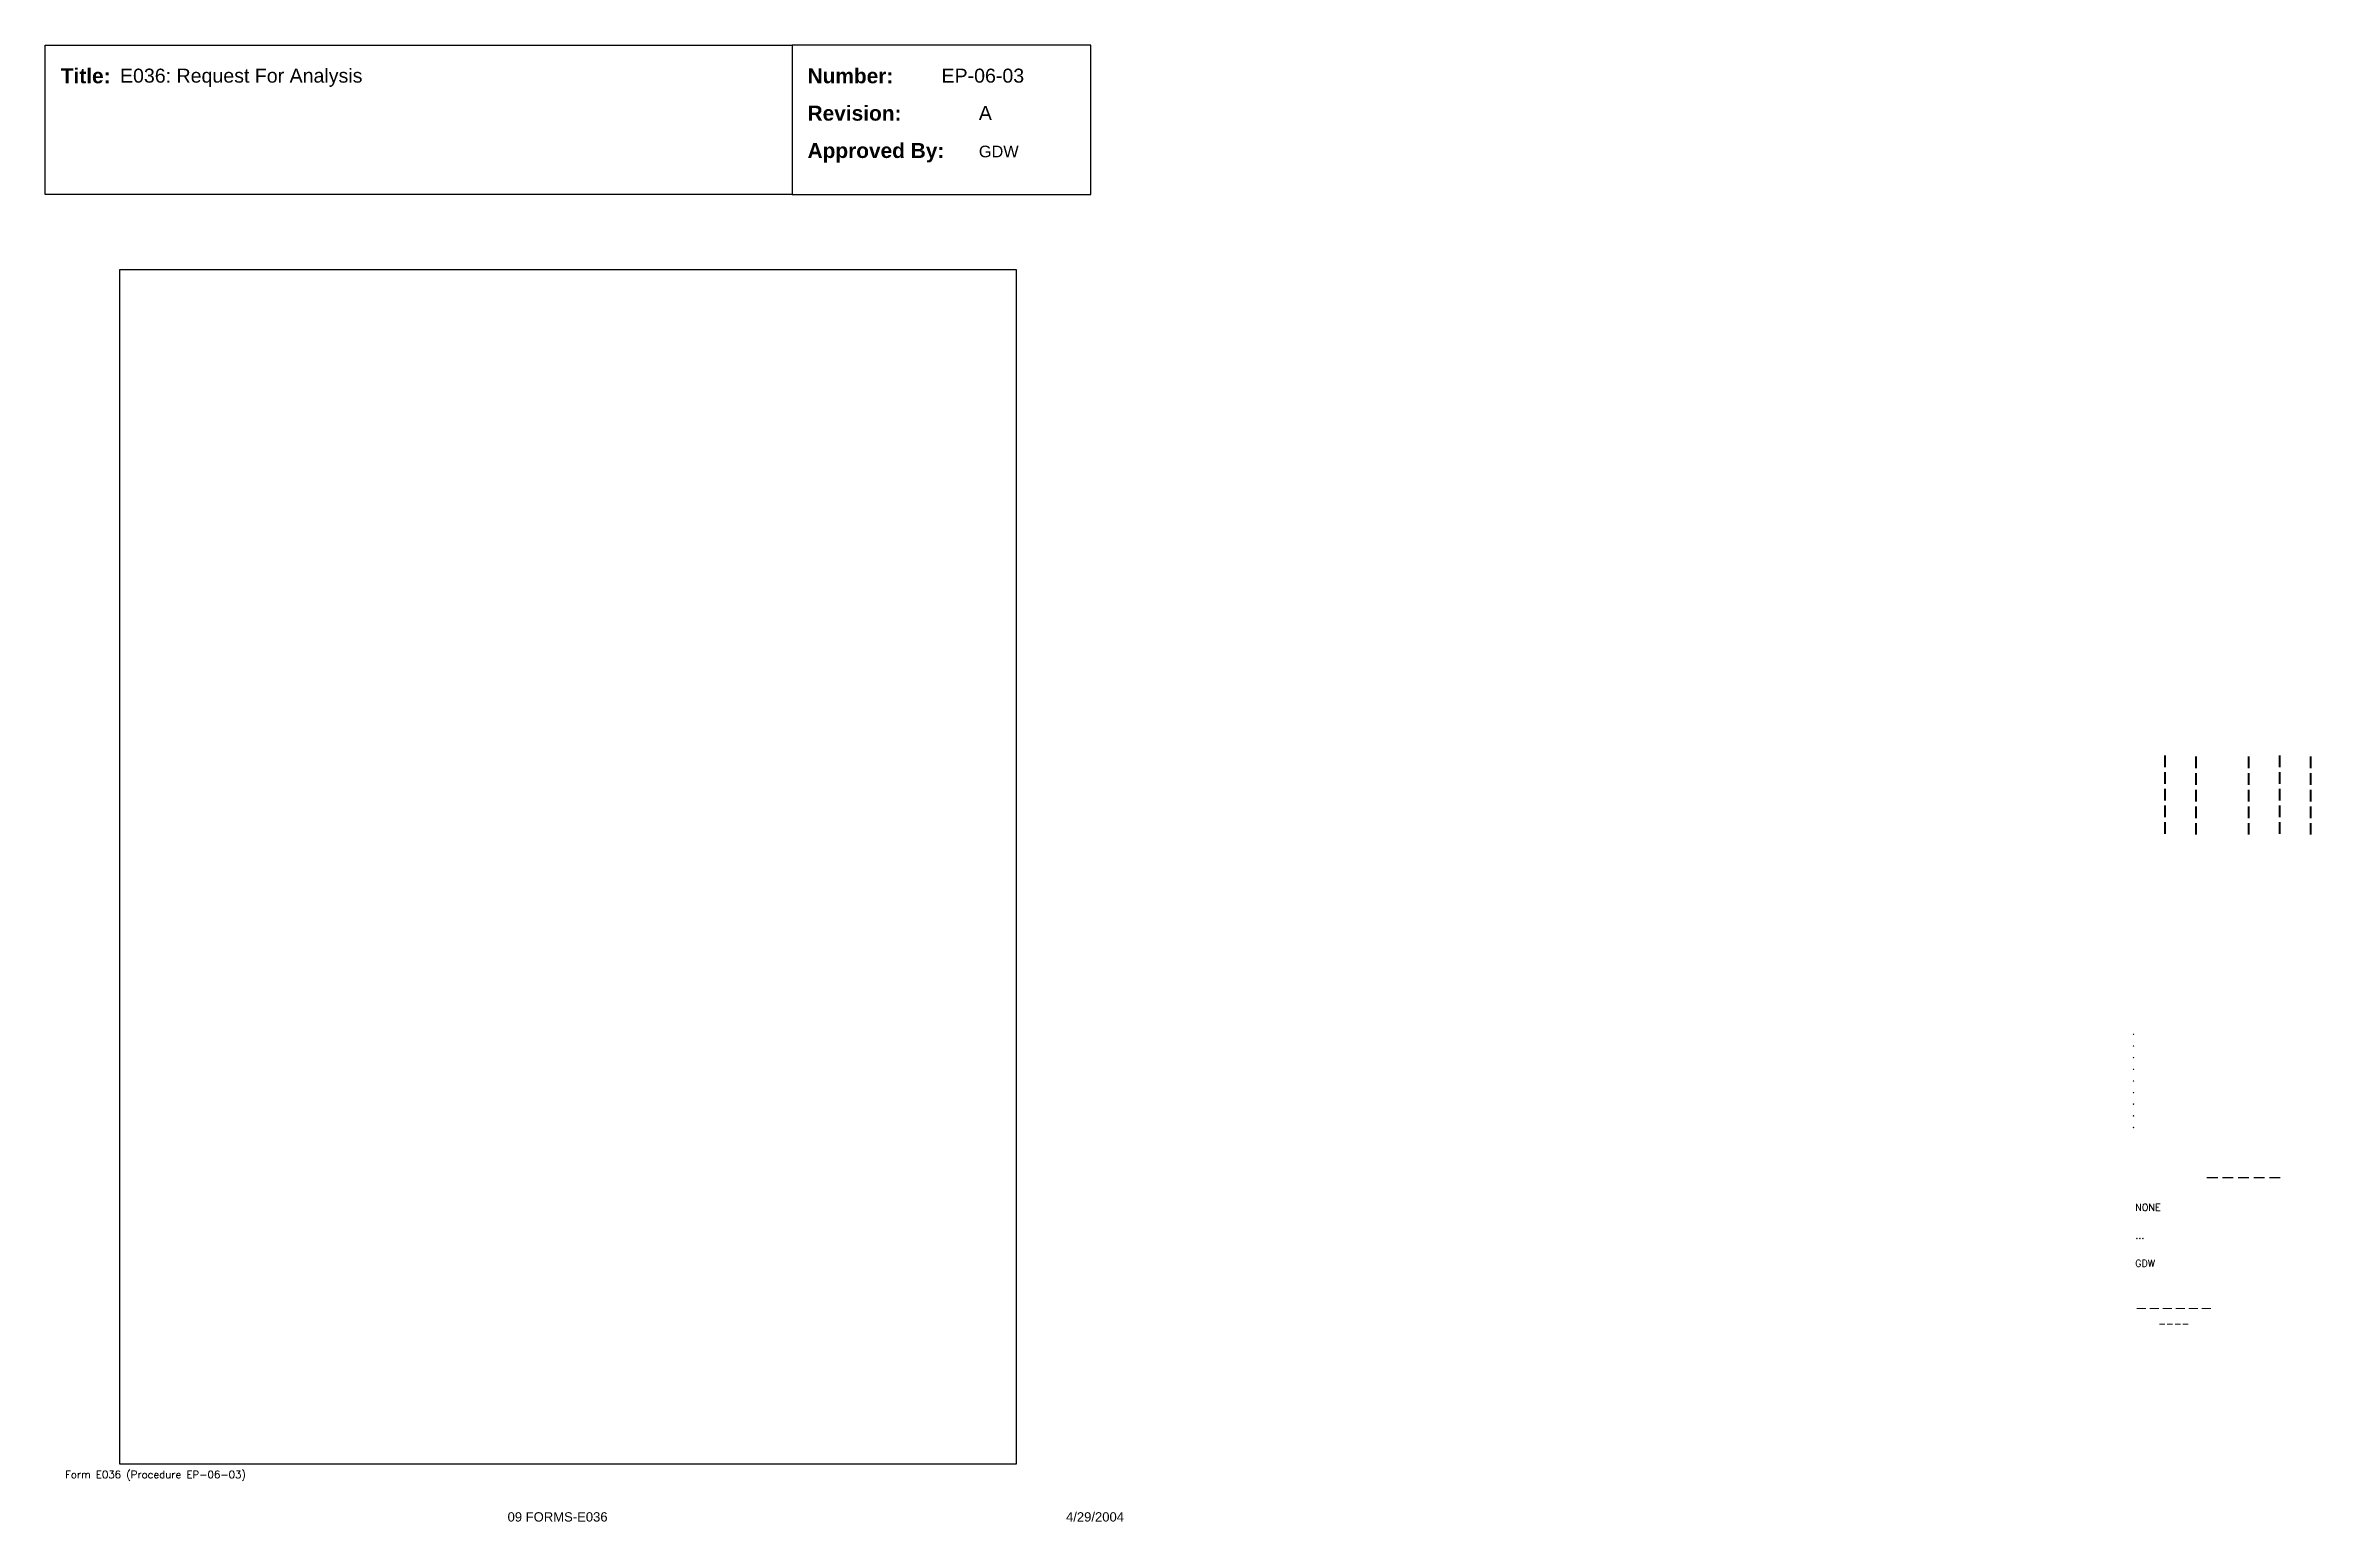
# Paper-space layout 'E036' of a CAD drawing. Header units: inches. Extents: x 0.12 to 3.92, y 0.03 to 2.5.
import ezdxf
from ezdxf.enums import TextEntityAlignment as Align

# ---------------------------------------------------------------- set-up
doc = ezdxf.new("R2010")
doc.units = ezdxf.units.IN
doc.header["$MEASUREMENT"] = 0
doc.layers.add('TitleBlock_Attributes', color=40, linetype='Continuous', plot=False)
doc.layers.add('TitleBlock_Atts_Print', color=1, linetype='Continuous')
doc.styles.get("Standard").update_dxf_attribs({"font": 'simplex.shx'})
doc.styles.add('style1', font='ARIAL.TTF')
doc.styles.add('styleAtt', font='ARIAL.TTF')
doc.styles.add('TBBIGTEXT', font='complex.shx')
picture_1 = doc.add_image_def('image36.jpg', size_in_pixel=(960, 1280))

# ---------------------------------------------------------------- blocks, each defined once
blk = doc.blocks.new('Test1')
at = {"layer": 'TitleBlock_Attributes', "style": 'TBBIGTEXT', "width": 0.8}
for tag, p, height in [('SideLine1', (29.492, 9.408), 0.25), ('SideLine2', (29.906, 9.396), 0.25), ('SideLine3', (30.612, 9.396), 0.25), ('SideLine4', (31.026, 9.408), 0.25), ('SideLine5', (31.44, 9.396), 0.25), ('File-Layout', (28.803, 3.641), 0.125)]:
    blk.add_attdef(tag, p, '', height=height, rotation=90, dxfattribs=at)
at = {"layer": 'TitleBlock_Attributes'}
for tag, p, height in [('REV1', (28.947, 6.754), 0.0625), ('REV2', (28.947, 6.598), 0.0625), ('REV3', (28.947, 6.442), 0.0625), ('REV4', (28.947, 6.286), 0.0625), ('REV5', (28.947, 6.13), 0.0625), ('REV6', (28.947, 5.974), 0.0625), ('REV7', (28.947, 5.818), 0.0625), ('REV8', (28.947, 5.662), 0.0625), ('REV9', (28.947, 5.506), 0.0625), ('SCALE', (28.983, 4.394), 0.0938), ('INCHARGE', (28.983, 4.016), 0.0938), ('DRW', (28.983, 3.641), 0.0938)]:
    blk.add_attdef(tag, p, '', height=height, dxfattribs=at)
at = {"layer": 'TitleBlock_Attributes', "style": 'TBBIGTEXT'}
for tag, height, p in [('PROJNUM', 0.188, (30.434, 4.761)), ('DWG_NUM', 0.156, (31.168, 4.127)), ('CUSTOMER', 0.156, (29.501, 3.017)), ('LOCATION', 0.0938, (29.501, 2.835)), ('DESC_1', 0.188, (29.501, 2.412)), ('DESC_2', 0.188, (29.501, 2.1)), ('DESC_3', 0.188, (29.501, 1.787))]:
    blk.add_attdef(tag, text='', height=height, dxfattribs=at).set_placement(p, align=Align.CENTER)
at = {"layer": 'TitleBlock_Attributes'}
blk.add_attdef('DRW_DATE', text='', height=0.0938, dxfattribs=at).set_placement((31.149, 3.648), align=Align.CENTER)

psp = doc.layouts.new('E036')

# ---------------------------------------------------------------- linework, layer by layer
for points in [[(0.125, 2.5), (1.375, 2.5), (1.375, 2.25), (0.125, 2.25)], [(1.375, 2.25), (1.875, 2.25), (1.875, 2.5), (1.375, 2.5)]]:
    psp.add_lwpolyline(points, close=True)

# ---------------------------------------------------------------- block references
ref = psp.add_blockref('Test1', (0, 0), dxfattribs=dict(xscale=0.125, yscale=0.125, zscale=0.125))
ref.add_attrib('CUSTOMER', '------', dxfattribs={"layer": 'TitleBlock_Attributes', "height": 0.01953, "style": 'TBBIGTEXT'}).set_placement((3.6876, 0.3771), align=Align.CENTER)
ref.add_attrib('LOCATION', '----', dxfattribs={"layer": 'TitleBlock_Attributes', "height": 0.01172, "style": 'TBBIGTEXT'}).set_placement((3.6876, 0.3544), align=Align.CENTER)
ref.add_attrib('DESC_1', 'E036: Request For Analysis', (0.25, 2.4375), dxfattribs={"layer": 'TitleBlock_Atts_Print', "height": 0.023438, "style": 'styleAtt'})
ref.add_attrib('DESC_2', 'EP-06-03', (1.625, 2.4375), dxfattribs={"layer": 'TitleBlock_Atts_Print', "height": 0.02344, "style": 'styleAtt'})
ref.add_attrib('DESC_3', 'A', (1.6875, 2.375), dxfattribs={"layer": 'TitleBlock_Atts_Print', "height": 0.0234, "style": 'styleAtt'})
ref.add_attrib('PROJNUM', '-----', dxfattribs={"layer": 'TitleBlock_Attributes', "height": 0.02344, "style": 'TBBIGTEXT'}).set_placement((3.8042, 0.5951), align=Align.CENTER)
ref.add_attrib('DWG_NUM', 'GDW', (1.6875, 2.3125), dxfattribs={"layer": 'TitleBlock_Atts_Print', "height": 0.01953, "style": 'styleAtt'})
ref.add_attrib('DRW_DATE', '4/29/2004', dxfattribs={"layer": 'TitleBlock_Atts_Print', "height": 0.01562, "style": 'styleAtt'}).set_placement((1.8819, 0.029), align=Align.CENTER)
ref.add_attrib('DRW', 'GDW', (3.6229, 0.4551), dxfattribs={"layer": 'TitleBlock_Attributes', "height": 0.01172})
ref.add_attrib('INCHARGE', '...', (3.6229, 0.502), dxfattribs={"layer": 'TitleBlock_Attributes', "height": 0.01172})
ref.add_attrib('SCALE', 'NONE', (3.6229, 0.5492), dxfattribs={"layer": 'TitleBlock_Attributes', "height": 0.01172})
ref.add_attrib('REV1', '.', (3.6184, 0.8442), dxfattribs={"layer": 'TitleBlock_Attributes', "height": 0.00781})
ref.add_attrib('REV2', '.', (3.6184, 0.8247), dxfattribs={"layer": 'TitleBlock_Attributes', "height": 0.00781})
ref.add_attrib('REV3', '.', (3.6184, 0.8052), dxfattribs={"layer": 'TitleBlock_Attributes', "height": 0.00781})
ref.add_attrib('REV4', '.', (3.6184, 0.7857), dxfattribs={"layer": 'TitleBlock_Attributes', "height": 0.00781})
ref.add_attrib('REV5', '.', (3.6184, 0.7662), dxfattribs={"layer": 'TitleBlock_Attributes', "height": 0.00781})
ref.add_attrib('REV6', '.', (3.6184, 0.7467), dxfattribs={"layer": 'TitleBlock_Attributes', "height": 0.00781})
ref.add_attrib('REV7', '.', (3.6184, 0.7272), dxfattribs={"layer": 'TitleBlock_Attributes', "height": 0.00781})
ref.add_attrib('REV8', '.', (3.6184, 0.7077), dxfattribs={"layer": 'TitleBlock_Attributes', "height": 0.00781})
ref.add_attrib('REV9', '.', (3.6184, 0.6882), dxfattribs={"layer": 'TitleBlock_Attributes', "height": 0.00781})
ref.add_attrib('SideLine1', '-----', (3.6865, 1.176), dxfattribs={"layer": 'TitleBlock_Attributes', "height": 0.03125, "rotation": 90, "style": 'TBBIGTEXT', "width": 0.8})
ref.add_attrib('SideLine2', '-----', (3.7382, 1.1745), dxfattribs={"layer": 'TitleBlock_Attributes', "height": 0.03125, "rotation": 90, "style": 'TBBIGTEXT', "width": 0.8})
ref.add_attrib('SideLine3', '-----', (3.8265, 1.1745), dxfattribs={"layer": 'TitleBlock_Attributes', "height": 0.03125, "rotation": 90, "style": 'TBBIGTEXT', "width": 0.8})
ref.add_attrib('SideLine4', '-----', (3.8782, 1.176), dxfattribs={"layer": 'TitleBlock_Attributes', "height": 0.03125, "rotation": 90, "style": 'TBBIGTEXT', "width": 0.8})
ref.add_attrib('SideLine5', '-----', (3.93, 1.1745), dxfattribs={"layer": 'TitleBlock_Attributes', "height": 0.03125, "rotation": 90, "style": 'TBBIGTEXT', "width": 0.8})
ref.add_attrib('File-Layout', '09 FORMS-E036', dxfattribs={"layer": 'TitleBlock_Atts_Print', "height": 0.015625, "style": 'styleAtt'}).set_placement((0.9824, 0.029), align=Align.CENTER)

# ---------------------------------------------------------------- texts
at = {"color": 5, "char_height": 0.025, "width": 0.25, "attachment_point": 1, "line_spacing_factor": 1.5, "style": 'style1'}
for s, insert in [('{\\fArial|b1|i0|c0|p34;Title:}', (0.1508, 2.4614)), ('{\\fArial|b1|i0|c0|p34;Number:\\PRevision:\\PApproved By:}', (1.4008, 2.4614))]:
    psp.add_mtext(s, dxfattribs=dict(at, insert=insert))
at = {"insert": (0.1581, 0.114), "char_height": 0.0125, "width": 0.3411, "attachment_point": 1}
psp.add_mtext('Form E036 (Procedure EP-06-03)', dxfattribs=at)

# ---------------------------------------------------------------- pictures from other files: only their frames are drawn
image = psp.add_image(picture_1, insert=(0.25, 0.125), size_in_units=(1.5, 2))
image.dxf.flags = 7

doc.saveas('drawing.dxf')
